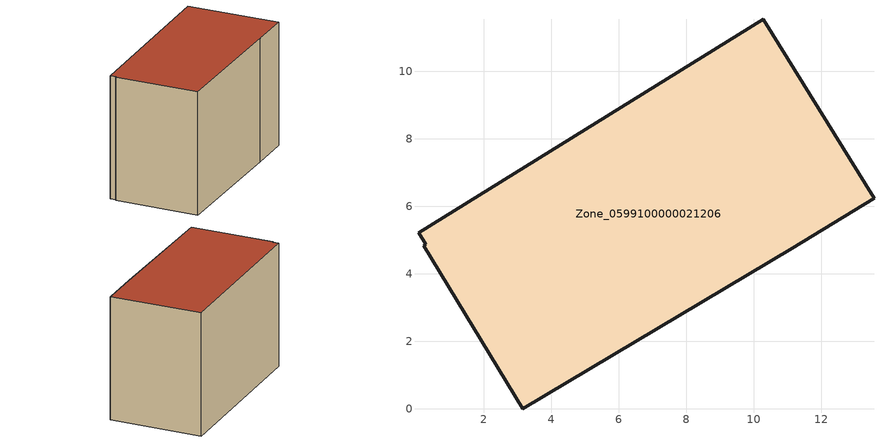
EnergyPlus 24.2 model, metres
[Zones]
Zone_0599100000021206
 floor ground (C_G): 0.27,4.88 0.06,5.22 10.28,11.54 13.56,6.23 11.14,4.76 3.15,0 0.21,4.83 z0
 wall outside (C_F): 11.14,4.76 13.56,6.23 10.28,11.54 0.06,5.22 0.27,4.88 0.21,4.83 3.15,0 11.14,4.76 z0:8.43
 roof outside (C_R): 0.27,4.88 0.21,4.83 3.15,0 11.14,4.76 13.56,6.23 10.28,11.54 0.06,5.22 z8.43
[BUILDING]
Pand.0599100000021206: North Axis=0; Terrain=City; Loads Convergence Tolerance Value=0.04; Temperature Convergence Tolerance Value=0.4; Solar Distribution=FullExterior; Maximum Number of Warmup Days=25; Minimum Number of Warmup Days=1
[Site:Location]
Rotterdam.The.Hague.AP_ZH_NLD Design_Conditions: Latitude=51.96; Longitude=4.45; Time Zone=1; Elevation=-4.5
[SITE:GROUNDTEMPERATURE:BUILDINGSURFACE]
18, 18, 18, 18, 18, 18, 18, 18, 18, 18, 18, 18
[MATERIAL] Thermal Absorptance=0.9; Solar Absorptance=0.7; Visible Absorptance=0.7
Name | Roughness | Thickness | Conductivity | Density | Specific Heat
G.TC.1946-1964 | MediumSmooth | 0.15 | 1 | 540 | 1210
F.TC.1946-1964 | Rough | 0.3 | 0.857143 | 1920 | 840
R.TC.1946-1964 | MediumRough | 0.2 | 0.235294 | 1500 | 1000
[CONSTRUCTION]
C_G: G.TC.1946-1964
C_F: F.TC.1946-1964
C_R: R.TC.1946-1964
[ZONE]
Zone_0599100000021206: Type=1; Multiplier=1; Ceiling Height=Autocalculate; Volume=Autocalculate; Floor Area=autocalculate; Part of Total Floor Area=Yes
[ZONEINFILTRATION:DESIGNFLOWRATE]
Infil_Zone_0599100000021206: Zone or ZoneList or Space or SpaceList=Zone_0599100000021206; Schedule=AlwaysOn; Design Flow Rate Calculation Method=Flow/Area; Flow Rate per Floor Area=0.003; Constant Term Coefficient=1; Temperature Term Coefficient=0; Velocity Term Coefficient=0; Velocity Squared Term Coefficient=0
[HVACTEMPLATE:ZONE:IDEALLOADSAIRSYSTEM]
Zone_0599100000021206: Maximum Heating Supply Air Temperature=50; Minimum Cooling Supply Air Temperature=13; Maximum Heating Supply Air Humidity Ratio=0.0156; Minimum Cooling Supply Air Humidity Ratio=0.0077; Heating Limit=NoLimit; Cooling Limit=NoLimit; Dehumidification Control Type=ConstantSensibleHeatRatio; Cooling Sensible Heat Ratio=0.7; Dehumidification Setpoint=60; Humidification Control Type=None; Humidification Setpoint=30; Outdoor Air Method=None; Outdoor Air Flow Rate per Person=0.00944; Outdoor Air Flow Rate per Zone Floor Area=0; Outdoor Air Flow Rate per Zone=0; Demand Controlled Ventilation Type=None; Outdoor Air Economizer Type=NoEconomizer; Heat Recovery Type=None; Sensible Heat Recovery Effectiveness=0.7; Latent Heat Recovery Effectiveness=0.65
[ZONECONTROL:THERMOSTAT]
ThermostatControl_Zone_0599100000021206: Zone or ZoneList=Zone_0599100000021206; Control Type Schedule=DualSetpointControlType; Control 1=Thermostat_Zone_0599100000021206; Temperature Difference Between Cutout And Setpoint=0
[THERMOSTATSETPOINT:DUALSETPOINT]
Thermostat_Zone_0599100000021206: Heating Setpoint Temperature Schedule=HeatingSetpoint_Zone_0599100000021206; Cooling Setpoint Temperature Schedule=CoolingSetpoint_Zone_0599100000021206
[SCHEDULE:COMPACT]
HeatingSetpoint_Zone_0599100000021206: Through: 12/31, For: AllDays, Until: 24:00, 21
CoolingSetpoint_Zone_0599100000021206: Through: 12/31, For: AllDays, Until: 24:00, 24
DualSetpointControlType: Through: 12/31, For: AllDays, Until: 24:00, 4
AlwaysOn: Through: 12/31, For: AllDays, Until: 24:00, 1
